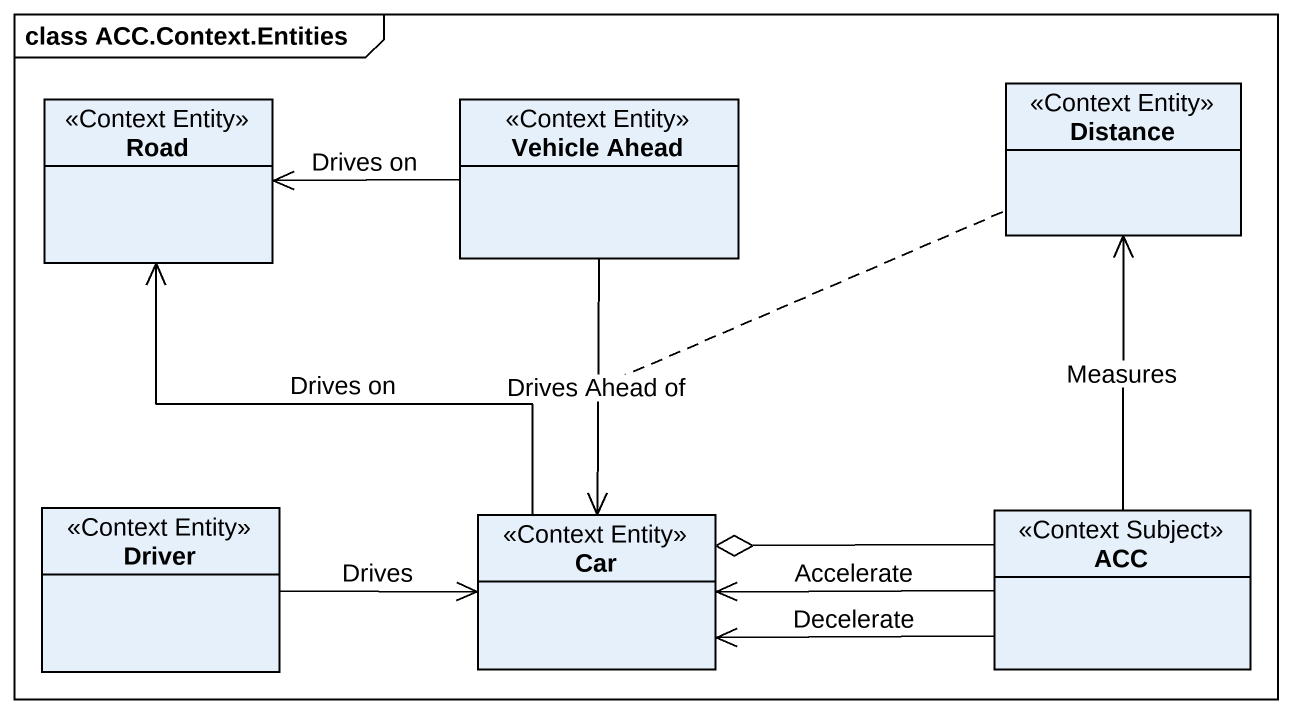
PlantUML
@startuml
mainframe class ACC.Context.Entities
hide circle
hide empty members
class Distance <<Context Entity>>
class Road <<Context Entity>>
class "Vehicle Ahead" as Vehicle_Ahead <<Context Entity>>
class Driver <<Context Entity>>
class Car <<Context Entity>>
class ACC <<Context Subject>>
Distance <-- ACC : Measures
Vehicle_Ahead -left-> Road : Drives on
Vehicle_Ahead --> Car : Drives Ahead of
(Vehicle_Ahead, Car) .. Distance
Driver -right-> Car : Drives
Car -up-> Road : Drives on
Car <-right- ACC : Accelerate
ACC -left-> Car : Decelerate
ACC -left-o Car
@enduml
